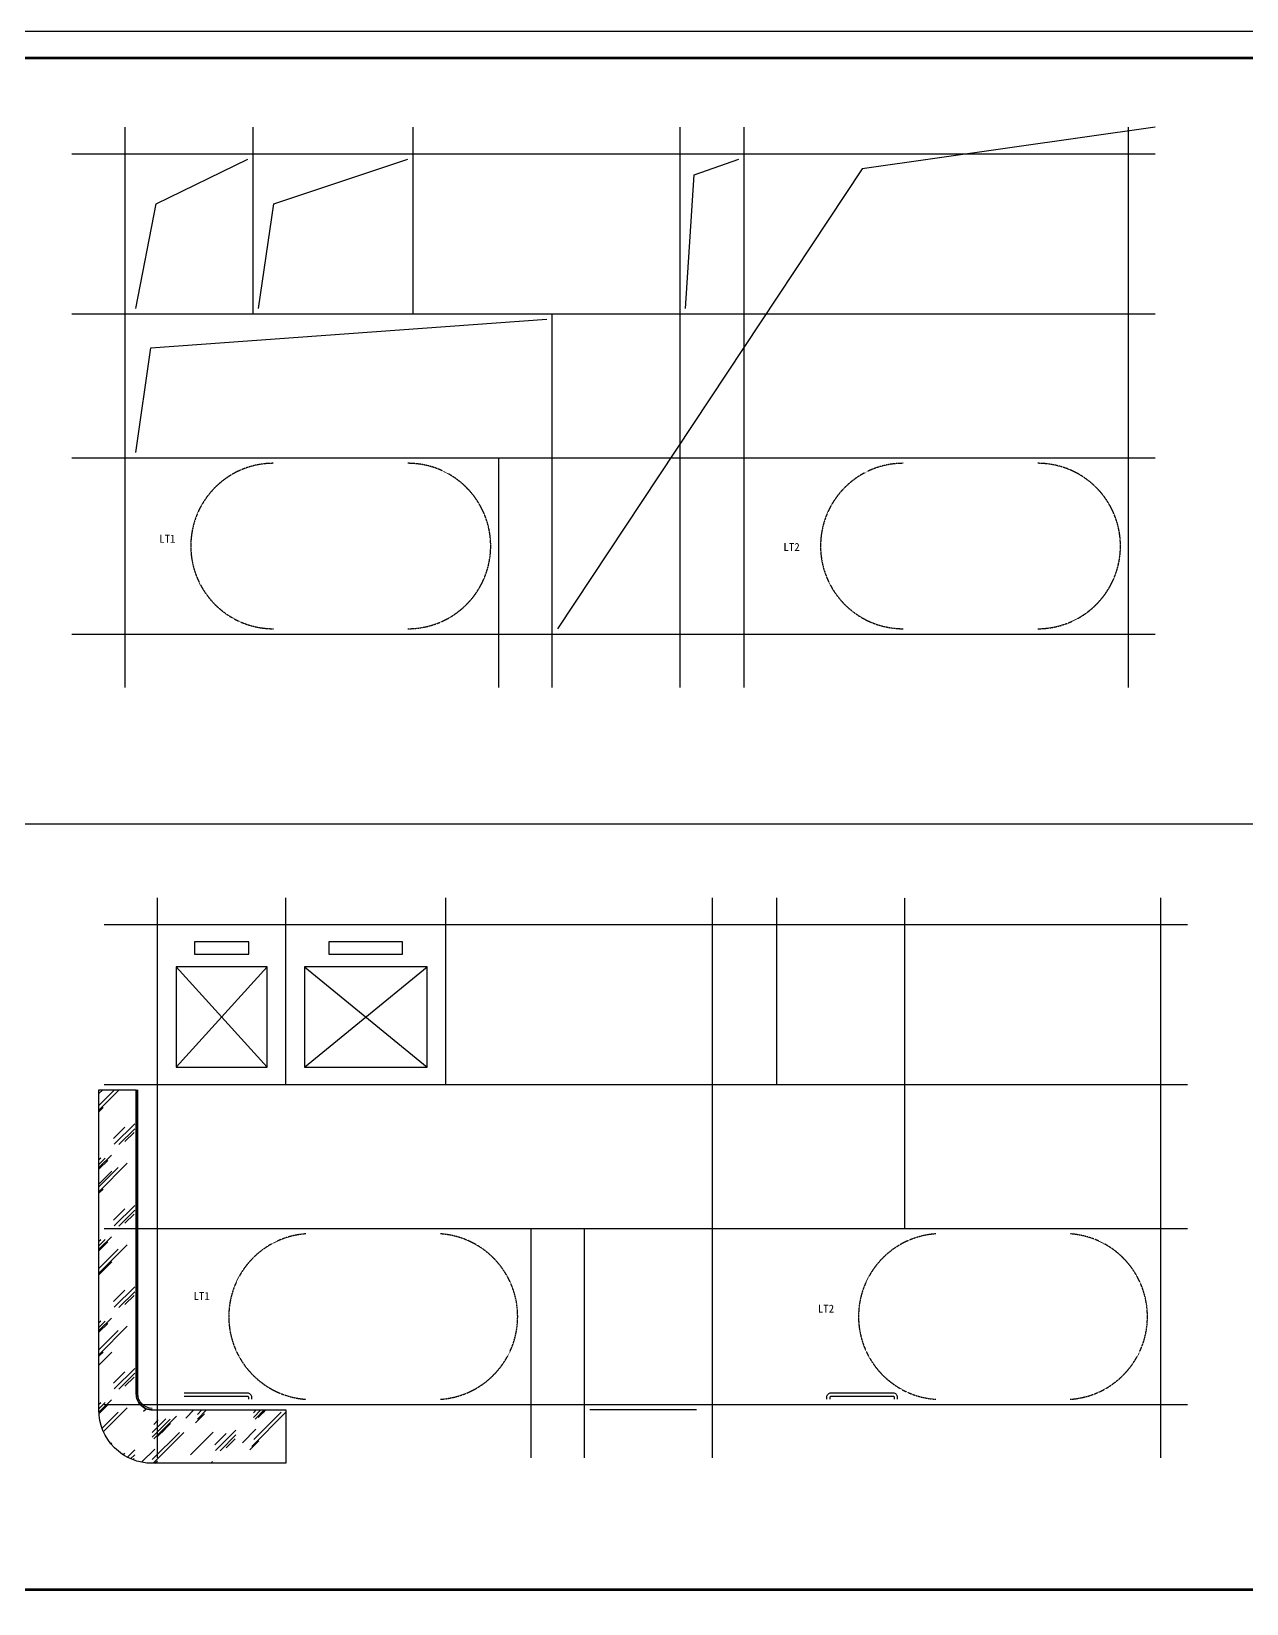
# Model space of a CAD drawing. Extents: x -737978 to 768813, y -372247 to 1140308.
# Drawn here: x 214220 to 236987, y -238672 to -209210 of the extents above; entities that cross this region are included whole.
import ezdxf

# ---------------------------------------------------------------- set-up
doc = ezdxf.new("R2010")
doc.units = 0
doc.header["$LTSCALE"] = 10
doc.header["$MEASUREMENT"] = 0
doc.linetypes.add('DASH', pattern=[0.35, 0.25, -0.1])
doc.linetypes.add('DOTE', pattern=[2.42, 2, -0.2, 0.02, -0.2])
doc.layers.get('0').update_dxf_attribs({"linetype": 'CONTINUOUS'})
for name, color, linetype in [('0-外部构件', 6, 'CONTINUOUS'), ('A-WALL-GLAZ', 141, 'CONTINUOUS'), ('C-B', 7, 'CONTINUOUS'), ('DIM_LEAD', 3, 'CONTINUOUS'), ('DOTE', 1, 'DOTE'), ('EVTR', 2, 'CONTINUOUS'), ('J-粉刷线', 8, 'CONTINUOUS'), ('PUB_TITLE', 4, 'CONTINUOUS'), ('STAIR', 2, 'CONTINUOUS')]:
    doc.layers.add(name, color=color, linetype=linetype)
doc.styles.add('_TCH_DYN', font='')
doc.styles.get('_TCH_DYN').set_extended_font_data('SimSun')

msp = doc.modelspace()

# ---------------------------------------------------------------- hatches: boundary and pattern name
at = {"layer": 'A-WALL-GLAZ'}
h = msp.add_hatch(dxfattribs=at)
h.set_pattern_fill('玻璃2', color=8, scale=100)
h.set_pattern_definition([(45, (580804.7, -111085.6), (9e-14, 1527.3506), [600, -360, 600, -360, 240, -523.2816]), (45, (580774.7, -111055.6), (9e-14, 1527.3506), [480, -600, 360, -360, 420, -463.2816]), (45, (580774.7, -110965.6), (9e-14, 1527.3506), [360, -720, 240, -360, 540, -463.2816]), (45, (580864.7, -111055.6), (9e-14, 1527.3506), [360, -720, 300, -1303.2815]), (45, (580954.7, -110965.6), (9e-14, 1527.3506), [180, -900, 120, -1483.2815]), (45, (580804.7, -110815.6), (9e-14, 1527.3506), [120, -900, 120, -480, 300, -763.2816]), (45, (581344.7, -110905.6), (9e-14, 1527.3506), [600, -900, 720, -475.2816]), (45, (581344.7, -110995.6), (9e-14, 1527.3506), [840, -600, 900, -355.2816]), (45, (581494.7, -110875.6), (-2e-13, -1697.0563), [600, -840, 480, -763.2816]), (45, (581404.7, -110695.6), (9e-14, 1527.3506), [300, -1200, 360, -823.2816]), (45, (581584.7, -110785.6), (9e-14, 1527.3506), [240, -1200, 240, -1003.2815])])
edge = h.paths.add_edge_path()
edge.add_line((218983.6, -236044), (216483.6, -236044))
edge.add_arc((216483.6, -235044), 1000, 180, 270, ccw=False)
edge.add_line((215483.6, -235044), (215483.6, -229044))
edge.add_line((215483.6, -229044), (216183.6, -229044))
edge.add_line((216183.6, -229044), (216183.6, -234744))
edge.add_arc((216483.6, -234744), 300, 180, 270)
edge.add_line((216483.6, -235044), (218983.6, -235044))
edge.add_line((218983.6, -235044), (218983.6, -236044))

# ---------------------------------------------------------------- linework, layer by layer
msp.add_lwpolyline([(218983.6, -236044), (216483.6, -236044, -0.4142136), (215483.6, -235044), (215483.6, -229044), (216183.6, -229044), (216183.6, -234744, 0.4142136), (216483.6, -235044), (218983.6, -235044)], format="xyb", close=True)
msp.add_lwpolyline([(226683.6, -235044), (224683.6, -235044)])
at = {"layer": '0-外部构件'}
for points in [[(216483.6, -235044), (216483.6, -235044, -0.4142136), (216183.6, -234744), (216183.6, -229044)], [(216483.6, -235014, -0.4142136), (216213.6, -234744), (216213.6, -229044)]]:
    msp.add_lwpolyline(points, format="xyb", dxfattribs=at)
at = {"layer": 'C-B', "color": 8, "linetype": 'DASH'}
for centre, radius, start, end in [((218755.1, -218853.4), 1550, 90, 270), ((221275.1, -218853.4), 1550, 269.9977, 90.0023), ((230555.1, -218853.4), 1550, 90, 270), ((233075.2, -218853.4), 1550, 269.9977, 90.0023), ((219470.7, -233294), 1553.7, 93.9545, 266.04769), ((221776.5, -233294), 1553.7, 273.95231, 86.0455), ((231270.7, -233294), 1553.7, 93.9545, 266.04769), ((233576.5, -233294), 1553.7, 273.95231, 86.0455)]:
    msp.add_arc(centre, radius, start, end, dxfattribs=at)
at = {"layer": 'DOTE'}
for p, q in [((215975.1, -221503.4), (215975.1, -211003.4)), ((218375.1, -214503.4), (218375.1, -211003.4)), ((221375.1, -214503.4), (221375.1, -211003.4)), ((226375.1, -221503.4), (226375.1, -211003.4)), ((227575.1, -221503.4), (227575.1, -211003.4)), ((234775.1, -221503.4), (234775.1, -211003.4)), ((214975.1, -211503.4), (235275.1, -211503.4)), ((214975.1, -214503.4), (235275.1, -214503.4)), ((223975.1, -221503.4), (223975.1, -214503.4)), ((214975.1, -217203.4), (235275.1, -217203.4)), ((222975.1, -221503.4), (222975.1, -217203.4)), ((214975.1, -220503.4), (235275.1, -220503.4)), ((216583.6, -235944), (216583.6, -225444)), ((218983.6, -228944), (218983.6, -225444)), ((221983.6, -228944), (221983.6, -225444)), ((226983.6, -235944), (226983.6, -225444)), ((228183.6, -228944), (228183.6, -225444)), ((230583.6, -231644), (230583.6, -225444)), ((235383.6, -235944), (235383.6, -225444)), ((215583.6, -225944), (235883.6, -225944)), ((215583.6, -228944), (235883.6, -228944)), ((215583.6, -231644), (235883.6, -231644)), ((223583.6, -235944), (223583.6, -231644)), ((224583.6, -235944), (224583.6, -231644)), ((215583.6, -234944), (235883.6, -234944))]:
    msp.add_line(p, q, dxfattribs=at)
at = {"layer": 'EVTR'}
for p, q in [((217273.6, -226269), (217273.6, -226504)), ((218293.6, -226269), (217273.6, -226269)), ((218293.6, -226504), (218293.6, -226269)), ((219793.6, -226269), (219793.6, -226504)), ((221173.6, -226269), (219793.6, -226269)), ((221173.6, -226504), (221173.6, -226269)), ((217273.6, -226504), (218293.6, -226504)), ((219793.6, -226504), (221173.6, -226504)), ((216933.6, -226739), (216933.6, -228619)), ((218633.6, -226739), (216933.6, -226739)), ((216933.6, -226739), (218633.6, -228619)), ((216933.6, -228619), (218633.6, -226739)), ((218633.6, -228619), (218633.6, -226739)), ((219333.6, -226739), (219333.6, -228619)), ((221633.6, -226739), (219333.6, -226739)), ((219333.6, -226739), (221633.6, -228619)), ((219333.6, -228619), (221633.6, -226739)), ((221633.6, -228619), (221633.6, -226739)), ((216933.6, -228619), (218633.6, -228619)), ((219333.6, -228619), (221633.6, -228619))]:
    msp.add_line(p, q, dxfattribs=at)
at = {"layer": 'J-粉刷线'}
for points in [[(235275.1, -211003.4), (229784.9, -211787.1), (224075.1, -220403.4)], [(216175.1, -214403.4), (216559.5, -212439.3), (218275.1, -211603.4)], [(218475.1, -214403.4), (218759.5, -212439.3), (221275.1, -211603.4)], [(226475.1, -214403.4), (226635.1, -211898.6), (227475.1, -211603.4)], [(216175.1, -217103.4), (216459.5, -215139.3), (223875.1, -214603.4)]]:
    msp.add_lwpolyline(points, dxfattribs=at)
at = {"layer": 'PUB_TITLE'}
msp.add_lwpolyline([(190124.9, -238909.7), (263674.9, -238909.7), (263674.9, -209209.7), (190124.9, -209209.7)], close=True, dxfattribs=at)
at = {"layer": 'PUB_TITLE', "const_width": 50}
msp.add_lwpolyline([(191374.9, -238409.7), (263174.9, -238409.7), (263174.9, -209709.7), (191374.9, -209709.7)], close=True, dxfattribs=at)
at = {"layer": 'PUB_TITLE'}
msp.add_lwpolyline([(191374.9, -224059.7), (258874.4, -224059.7)], dxfattribs=at)
at = {"layer": 'STAIR'}
for points in [[(217083.6, -234724), (218263.6, -234724, -0.4142136), (218343.6, -234804), (218343.6, -234844)], [(217083.6, -234784), (218263.6, -234784, -0.4142136), (218283.6, -234804), (218283.6, -234844)], [(229123.6, -234844), (229123.6, -234804, -0.4142136), (229203.6, -234724), (230363.6, -234724, -0.4142136), (230443.6, -234804), (230443.6, -234844)], [(229183.6, -234844), (229183.6, -234804, -0.4142136), (229203.6, -234784), (230363.6, -234784, -0.4142136), (230383.6, -234804), (230383.6, -234844)]]:
    msp.add_lwpolyline(points, format="xyb", dxfattribs=at)

# ---------------------------------------------------------------- texts
at = {"layer": 'DIM_LEAD', "color": 0, "linetype": 'Continuous', "style": '_TCH_DYN'}
for s, p in [('LT1', (216612.9, -218791.1)), ('LT2', (228309.6, -218946.1)), ('LT1', (217255.4, -232983.3)), ('LT2', (228953.4, -233220.4))]:
    msp.add_text(s, height=150, dxfattribs=at).set_placement(p)

doc.saveas('drawing.dxf')
